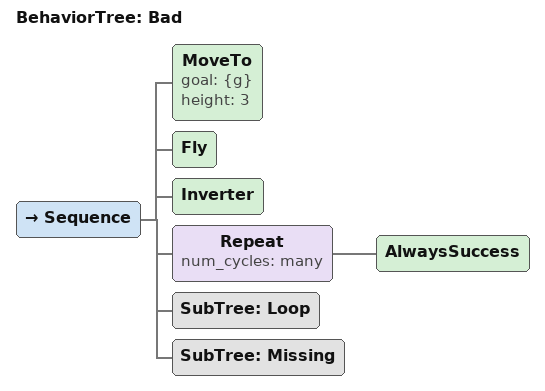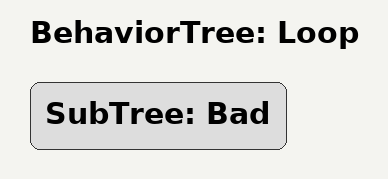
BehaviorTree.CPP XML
<?xml version="1.0" encoding="UTF-8"?>
<root BTCPP_format="4" main_tree_to_execute="Bad">
  <BehaviorTree ID="Bad">
    <Sequence>
      <MoveTo goal="{g}" height="3"/>
      <Fly/>
      <Inverter/>
      <Repeat num_cycles="many"><AlwaysSuccess/></Repeat>
      <SubTree ID="Loop"/>
      <SubTree ID="Missing"/>
    </Sequence>
  </BehaviorTree>
  <BehaviorTree ID="Loop">
    <SubTree ID="Bad"/>
  </BehaviorTree>
</root>
